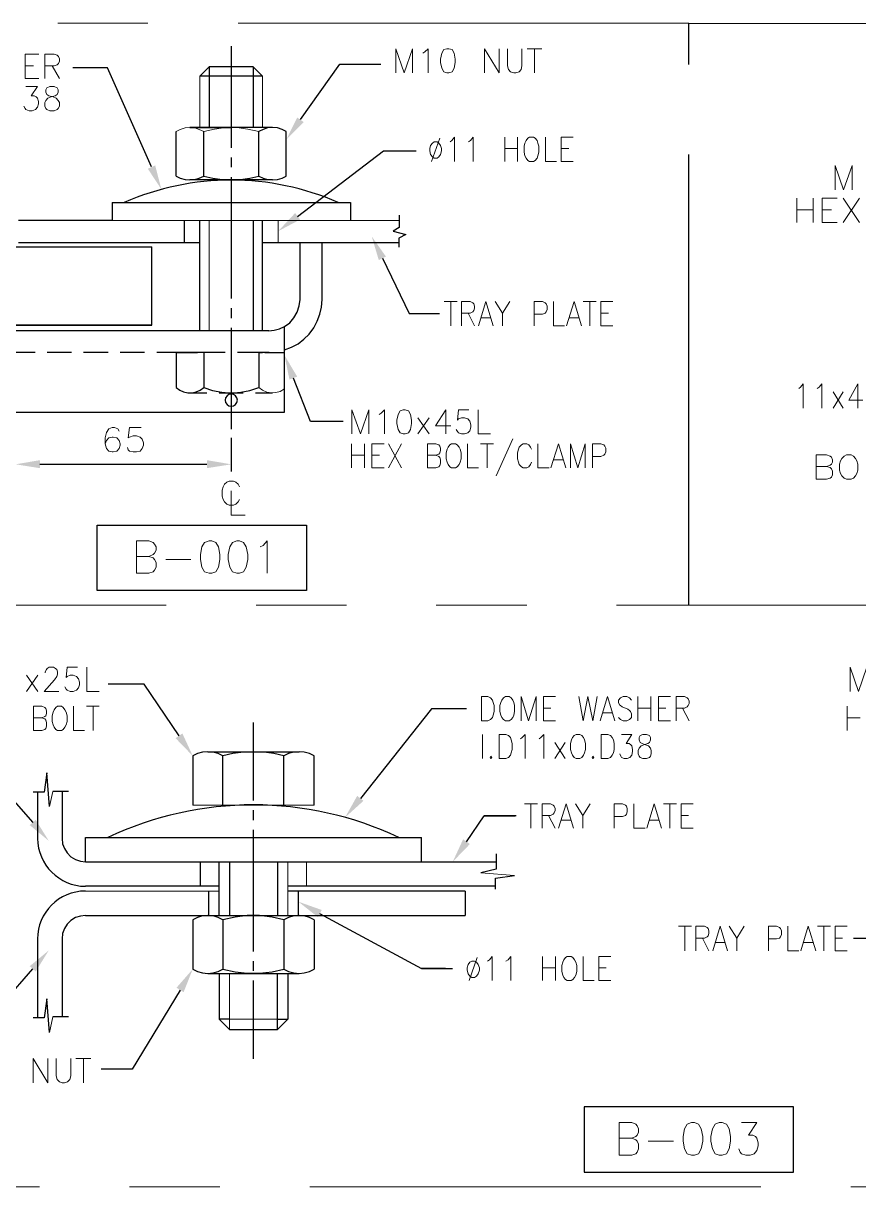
# Model space of a CAD drawing. Header units: inches. Extents: x -15980 to 45789, y -23276 to 2417.
# Drawn here: x 2756 to 3596, y -19581 to -18410 of the extents above; entities that cross this region are included whole.
import ezdxf

# ---------------------------------------------------------------- set-up
doc = ezdxf.new("R2010")
doc.units = ezdxf.units.IN
doc.header["$MEASUREMENT"] = 0
doc.linetypes.add('PHANTOMX2', pattern=[127, 63.5, -12.7, 12.7, -12.7, 12.7, -12.7])
for name, color, linetype, lineweight in [('Color-7-Line_Weight-25', 7, 'Continuous', 25), ('Color-7-Line_Weight-9', 7, 'Continuous', 9), ('HATCH', 130, 'PHANTOMX2', 9), ('TEXT', 2, 'Continuous', 13)]:
    doc.layers.add(name, color=color, linetype=linetype, lineweight=lineweight)
doc.layers.add('dim', color=82, linetype='Continuous')

# ---------------------------------------------------------------- blocks, each defined once
blk = doc.blocks.new('A$C24407c1b')
at = {"layer": 'HATCH', "ltscale": 2}
blk.add_lwpolyline([(0, 177.96), (274.25, 177.96), (274.25, 14), (0, 14)], close=True, dxfattribs=at)
at = {"layer": 'TEXT', "ltscale": 0.5}
for p, q in [((41.33, 131.08), (41.33, 137.92)), ((41.33, 137.92), (43.67, 131.08)), ((43.67, 131.08), (46.08, 137.92)), ((46.08, 137.92), (46.08, 131.08)), ((30.5, 128.67), (30.5, 121.83)), ((35.08, 128.67), (35.08, 121.83)), ((37.67, 121.83), (37.67, 128.67)), ((37.67, 128.67), (41.92, 128.67)), ((43.58, 128.67), (48.17, 121.83)), ((48.17, 128.67), (43.58, 121.83)), ((30.5, 125.42), (35.08, 125.42)), ((37.67, 125.42), (40.33, 125.42)), ((37.67, 121.83), (41.92, 121.83)), ((31.58, 75.42), (32.33, 76.33)), ((32.33, 76.33), (32.33, 69.5)), ((36.83, 75.42), (37.58, 76.33)), ((37.58, 76.33), (37.58, 69.5)), ((47.75, 76.33), (45.17, 71.75)), ((47.75, 76.33), (47.75, 69.5)), ((31.08, 75.08), (31.58, 75.42)), ((36.25, 75.08), (36.83, 75.42)), ((40.75, 74.08), (43.58, 69.5)), ((43.58, 74.08), (40.75, 69.5)), ((45.17, 71.75), (49.08, 71.75)), ((43.83, 56), (43.17, 55.33)), ((44.5, 56.33), (43.83, 56)), ((45.83, 56.33), (44.5, 56.33)), ((46.5, 56), (45.83, 56.33)), ((47.08, 55.33), (46.5, 56)), ((38.92, 53.08), (39.92, 52.75)), ((39.92, 52.75), (40.25, 52.42)), ((42.83, 54.67), (42.5, 53.75)), ((42.5, 53.75), (42.5, 52.08)), ((43.17, 55.33), (42.83, 54.67)), ((47.42, 54.67), (47.08, 55.33)), ((47.75, 53.75), (47.42, 54.67)), ((47.75, 52.08), (47.75, 53.75)), ((38.92, 49.5), (36, 49.5)), ((39.92, 49.83), (38.92, 49.5)), ((40.25, 50.08), (39.92, 49.83)), ((40.25, 52.42), (40.58, 51.75)), ((40.58, 50.75), (40.25, 50.08)), ((40.58, 51.75), (40.58, 50.75)), ((42.5, 52.08), (42.83, 51.08)), ((42.83, 51.08), (43.17, 50.42)), ((43.17, 50.42), (43.83, 49.83)), ((43.83, 49.83), (44.5, 49.5)), ((44.5, 49.5), (45.83, 49.5)), ((45.83, 49.5), (46.5, 49.83)), ((46.5, 49.83), (47.08, 50.42)), ((47.08, 50.42), (47.42, 51.08)), ((47.42, 51.08), (47.75, 52.08))]:
    blk.add_line(p, q, dxfattribs=at)
blk.add_lwpolyline([(36, 53.08), (38.92, 53.08), (39.92, 53.42), (40.25, 53.75), (40.58, 54.33), (40.58, 55), (40.25, 55.67), (39.92, 56), (38.92, 56.33), (36, 56.33), (36, 49.5)], dxfattribs=at)
blk = doc.blocks.new('A$C47e84c82')
at = {"layer": 'dim'}
for points in [[(131.58, 211.88), (129.67, 210.55), (134.5, 205.55)], [(182.58, 192.88), (180.83, 194.3), (177.42, 188.22)], [(90.25, 187.55), (88.58, 186.05), (93.92, 181.63)], [(212.58, 180.72), (210.67, 182.05), (207.75, 175.72)], [(169.75, 160.13), (170.83, 162.13), (164.25, 164.47)], [(90.25, 144.8), (88.58, 146.3), (93.92, 150.72)], [(131.92, 138.97), (129.92, 140.22), (134.5, 145.47)]]:
    blk.add_hatch(color=256, dxfattribs=at).paths.add_polyline_path(points)
at = {"layer": 'Color-7-Line_Weight-25', "linetype": 'Continuous'}
for p, q in [((151.58, 192.97), (151.58, 214.97)), ((137.25, 206.63), (135.83, 206.22)), ((138.75, 206.72), (137.25, 206.63)), ((138.75, 206.72), (164.5, 206.72)), ((140.25, 206.63), (138.75, 206.72)), ((141.67, 206.22), (140.25, 206.63)), ((148.75, 206.63), (145.83, 206.22)), ((151.58, 206.72), (148.75, 206.63)), ((154.5, 206.63), (151.58, 206.72)), ((157.33, 206.22), (154.5, 206.63)), ((163, 206.63), (161.5, 206.22)), ((164.5, 206.72), (163, 206.63)), ((165.92, 206.63), (164.5, 206.72)), ((167.42, 206.22), (165.92, 206.63)), ((135.83, 206.22), (134.5, 205.55)), ((134.5, 205.55), (134.5, 191.63)), ((143, 205.55), (141.67, 206.22)), ((145.83, 206.22), (143, 205.55)), ((143, 191.63), (143, 205.55)), ((160.17, 205.55), (157.33, 206.22)), ((161.5, 206.22), (160.17, 205.55)), ((160.17, 191.63), (160.17, 205.55)), ((168.75, 205.55), (167.42, 206.22)), ((168.75, 191.63), (168.75, 205.55)), ((93.42, 200.8), (92.67, 195.3)), ((94.17, 191.3), (93.42, 200.8)), ((92.67, 195.3), (89.5, 195.3)), ((90.75, 195.3), (90.75, 182.3)), ((99.5, 195.55), (95.08, 195.55)), ((97.67, 195.55), (97.67, 182.3)), ((151.58, 187.47), (151.58, 190.22)), ((151.58, 150.47), (151.58, 184.72)), ((97.67, 182.3), (97.83, 180.8)), ((97.83, 180.8), (98.33, 179.47)), ((104.25, 182.55), (198.92, 182.55)), ((104.25, 175.72), (104.25, 182.55)), ((198.92, 175.72), (198.92, 182.55)), ((98.33, 179.47), (99.08, 178.22)), ((99.08, 178.22), (100.17, 177.13)), ((100.17, 177.13), (101.42, 176.38)), ((220, 177.97), (220, 173.63)), ((101.42, 176.38), (102.83, 175.88)), ((102.83, 175.88), (104.25, 175.72)), ((104.25, 175.72), (198.92, 175.72)), ((104.25, 175.72), (220, 175.72)), ((136.67, 168.8), (136.67, 175.72)), ((141.92, 160.55), (141.92, 175.72)), ((144.83, 175.72), (144.83, 160.55)), ((158.42, 175.72), (158.42, 160.55)), ((220, 173.63), (215.67, 172.63)), ((219.75, 171.13), (225.17, 171.88)), ((219.75, 167.97), (219.75, 171.13)), ((141.92, 168.8), (104.25, 168.8)), ((139, 160.55), (139, 167.47)), ((219.75, 168.8), (161.33, 168.8)), ((211.25, 167.47), (161.33, 167.47)), ((164.25, 160.55), (164.25, 167.47)), ((211.25, 167.47), (211.25, 160.55)), ((99.08, 158.13), (98.33, 156.88)), ((100.17, 159.13), (99.08, 158.13)), ((101.42, 159.97), (100.17, 159.13)), ((102.83, 160.38), (101.42, 159.97)), ((104.25, 160.55), (102.83, 160.38)), ((104.25, 160.55), (211.25, 160.55)), ((135.83, 160.05), (134.5, 159.38)), ((134.5, 159.38), (134.5, 145.47)), ((137.25, 160.47), (135.83, 160.05)), ((138.75, 160.55), (137.25, 160.47)), ((138.75, 160.55), (164.42, 160.55)), ((140.25, 160.47), (138.75, 160.55)), ((141.67, 160.05), (140.25, 160.47)), ((143, 159.38), (141.67, 160.05)), ((146.42, 160.13), (143, 159.38)), ((143, 159.38), (143, 145.47)), ((149.83, 160.55), (146.42, 160.13)), ((153.33, 160.55), (149.83, 160.55)), ((156.83, 160.13), (153.33, 160.55)), ((160.17, 159.38), (156.83, 160.13)), ((161.5, 160.05), (160.17, 159.38)), ((160.17, 159.38), (160.17, 145.47)), ((163, 160.47), (161.5, 160.05)), ((164.5, 160.55), (163, 160.47)), ((165.92, 160.47), (164.5, 160.55)), ((167.42, 160.05), (165.92, 160.47)), ((168.75, 159.38), (167.42, 160.05)), ((168.75, 159.38), (168.75, 145.47)), ((97.83, 155.47), (97.67, 153.97)), ((98.33, 156.88), (97.83, 155.47)), ((90.75, 153.97), (90.75, 131.97)), ((97.67, 153.97), (97.67, 131.97)), ((151.58, 144.97), (151.58, 147.72)), ((134.5, 145.47), (135.83, 144.8)), ((135.83, 144.8), (137.25, 144.38)), ((137.25, 144.38), (138.75, 144.22)), ((138.75, 144.22), (140.25, 144.38)), ((140.25, 144.38), (141.67, 144.8)), ((141.67, 144.8), (143, 145.47)), ((143, 145.47), (146.42, 144.72)), ((146.42, 144.72), (149.83, 144.3)), ((149.83, 144.3), (153.33, 144.3)), ((153.33, 144.3), (156.83, 144.72)), ((156.83, 144.72), (160.17, 145.47)), ((160.17, 145.47), (161.5, 144.8)), ((161.5, 144.8), (163, 144.38)), ((163, 144.38), (164.5, 144.22)), ((164.5, 144.22), (165.92, 144.38)), ((165.92, 144.38), (167.42, 144.8)), ((167.42, 144.8), (168.75, 145.47)), ((138.75, 144.22), (164.42, 144.22)), ((141.92, 144.22), (141.92, 131.38)), ((151.58, 120.22), (151.58, 142.22)), ((158.42, 128.47), (158.42, 144.22)), ((161.33, 144.22), (161.33, 131.38)), ((93.42, 137.13), (92.67, 131.72)), ((94.17, 127.63), (93.42, 137.13)), ((92.67, 131.72), (89.5, 131.72)), ((99.5, 131.97), (95.08, 131.97)), ((144.83, 131.38), (141.92, 131.38)), ((141.92, 131.38), (144.83, 128.47)), ((158.42, 131.38), (161.33, 131.38)), ((161.33, 131.38), (158.42, 128.47)), ((144.83, 128.47), (158.42, 128.47))]:
    blk.add_line(p, q, dxfattribs=at)
for centre, radius, start, end in [((151.58, 95.88), 95.88, 64.6831, 115.3169), ((104.41, 182.46), 13.66, 180.6672, 269.3326), ((104.26, 153.95), 13.51, 90.0608, 179.9394)]:
    blk.add_arc(centre, radius, start, end, dxfattribs=at)
at = {"layer": 'Color-7-Line_Weight-9', "linetype": 'Continuous'}
for p, q in [((95.08, 195.55), (94.17, 191.3)), ((134.5, 191.63), (168.75, 191.63)), ((161.33, 160.55), (161.33, 175.72)), ((166.5, 168.8), (166.5, 175.72)), ((215.67, 172.63), (225.17, 171.88)), ((141.92, 167.47), (104.25, 167.47)), ((144.83, 128.47), (144.83, 144.22)), ((95.08, 131.97), (94.17, 127.63)), ((144.83, 131.38), (158.42, 131.38))]:
    blk.add_line(p, q, dxfattribs=at)
at = {"layer": 'dim'}
for p, q in [((120.83, 225.8), (110.67, 225.8)), ((130.67, 211.22), (120.83, 225.8)), ((81.42, 195.88), (89.42, 186.8)), ((211.58, 181.38), (216.58, 188.63)), ((225.58, 188.63), (216.58, 188.63)), ((216.58, 188.63), (225.33, 188.63)), ((170.25, 161.13), (198.92, 145.63)), ((329.58, 154.05), (320.67, 154.05)), ((81.42, 136.38), (89.42, 145.55)), ((205.75, 145.63), (198.92, 145.63)), ((198.92, 145.63), (206.83, 145.63)), ((198.92, 145.63), (207.67, 145.63)), ((130.92, 139.55), (117.42, 117.3)), ((117.42, 117.3), (108.67, 117.3)), ((244.75, 106.62), (244.75, 88.2)), ((303.75, 106.62), (244.75, 106.62)), ((303.75, 88.2), (303.75, 106.62)), ((244.75, 88.2), (303.75, 88.2))]:
    blk.add_line(p, q, dxfattribs=at)
blk.add_lwpolyline([(211.58, 218.8), (201.75, 218.8), (181.75, 193.55)], dxfattribs=at)
at = {"layer": 'HATCH', "ltscale": 2}
blk.add_lwpolyline([(0, 248.05), (548.5, 248.05), (548.5, 84.13), (0, 84.13)], close=True, dxfattribs=at)
at = {"layer": 'TEXT', "ltscale": 0.5}
for p, q in [((92.92, 229.3), (93.25, 229.88)), ((93.25, 229.88), (93.5, 230.22)), ((93.5, 230.22), (94.08, 230.55)), ((94.08, 230.55), (95.25, 230.55)), ((95.25, 230.55), (95.83, 230.22)), ((95.83, 230.22), (96.17, 229.88)), ((96.17, 229.88), (96.42, 229.3)), ((99.08, 230.55), (98.83, 227.63)), ((102, 230.55), (99.08, 230.55)), ((104.67, 230.55), (104.67, 223.72)), ((319.75, 223.72), (319.75, 230.55)), ((319.75, 230.55), (322.08, 223.72)), ((322.08, 223.72), (324.42, 230.55)), ((87.67, 228.3), (90.83, 223.72)), ((90.83, 228.3), (87.67, 223.72)), ((95.58, 226.97), (92.67, 223.72)), ((92.92, 228.97), (92.92, 229.3)), ((96.17, 227.97), (95.58, 226.97)), ((96.42, 228.63), (96.17, 227.97)), ((96.42, 229.3), (96.42, 228.63)), ((98.83, 227.63), (99.08, 227.97)), ((99.08, 227.97), (100, 228.3)), ((100, 228.3), (100.83, 228.3)), ((100.83, 228.3), (101.75, 227.97)), ((101.75, 227.97), (102.33, 227.3)), ((102.33, 227.3), (102.58, 226.3)), ((102.58, 226.3), (102.58, 225.63)), ((92.67, 223.72), (96.75, 223.72)), ((98.83, 224.38), (98.5, 225.05)), ((99.08, 224.05), (98.83, 224.38)), ((100, 223.72), (99.08, 224.05)), ((100.83, 223.72), (100, 223.72)), ((101.75, 224.05), (100.83, 223.72)), ((102.33, 224.72), (101.75, 224.05)), ((102.58, 225.63), (102.33, 224.72)), ((104.67, 223.72), (108.17, 223.72)), ((215.83, 215.47), (215.83, 222.3)), ((215.83, 222.3), (217.67, 222.3)), ((217.67, 222.3), (218.42, 221.97)), ((218.42, 221.97), (218.92, 221.3)), ((218.92, 221.3), (219.17, 220.63)), ((219.17, 220.63), (219.42, 219.72)), ((219.42, 219.72), (219.42, 218.05)), ((221.25, 220.63), (221, 219.72)), ((221, 219.72), (221, 218.05)), ((221.58, 221.3), (221.25, 220.63)), ((222.08, 221.97), (221.58, 221.3)), ((222.58, 222.3), (222.08, 221.97)), ((223.67, 222.3), (222.58, 222.3)), ((224.17, 221.97), (223.67, 222.3)), ((224.67, 221.3), (224.17, 221.97)), ((224.92, 220.63), (224.67, 221.3)), ((225.17, 219.72), (224.92, 220.63)), ((225.17, 218.05), (225.17, 219.72)), ((227, 215.47), (227, 222.3)), ((227, 222.3), (229.08, 215.47)), ((229.08, 215.47), (231.25, 222.3)), ((231.25, 222.3), (231.25, 215.47)), ((233.33, 215.47), (233.33, 222.3)), ((233.33, 222.3), (236.67, 222.3)), ((243.25, 222.3), (244.5, 215.47)), ((244.5, 215.47), (245.83, 222.3)), ((245.83, 222.3), (247.17, 215.47)), ((247.17, 215.47), (248.42, 222.3)), ((249.25, 215.47), (251.33, 222.3)), ((251.33, 222.3), (253.42, 215.47)), ((255, 221.97), (254.42, 221.3)), ((254.42, 221.3), (254.42, 220.63)), ((254.42, 220.63), (254.75, 219.97)), ((254.75, 219.97), (255, 219.72)), ((255.75, 222.3), (255, 221.97)), ((255, 219.72), (255.5, 219.38)), ((256.83, 222.3), (255.75, 222.3)), ((257.58, 221.97), (256.83, 222.3)), ((258.08, 221.3), (257.58, 221.97)), ((259.92, 222.3), (259.92, 215.47)), ((263.58, 222.3), (263.58, 215.47)), ((265.67, 215.47), (265.67, 222.3)), ((265.67, 222.3), (269.08, 222.3)), ((270.67, 215.47), (270.67, 222.3)), ((270.67, 222.3), (273, 222.3)), ((273, 222.3), (273.75, 221.97)), ((273.75, 221.97), (274.08, 221.63)), ((274.08, 219.72), (273.75, 219.38)), ((274.08, 221.63), (274.33, 220.97)), ((274.33, 220.3), (274.08, 219.72)), ((274.33, 220.97), (274.33, 220.3)), ((89.67, 212.72), (89.67, 219.55)), ((89.67, 219.55), (92, 219.55)), ((92, 219.55), (92.83, 219.22)), ((92.83, 216.63), (92, 216.3)), ((92.83, 219.22), (93.08, 218.88)), ((93.08, 216.88), (92.83, 216.63)), ((93.08, 218.88), (93.33, 218.22)), ((93.33, 217.55), (93.08, 216.88)), ((93.33, 218.22), (93.33, 217.55)), ((95.17, 217.88), (94.92, 216.88)), ((94.92, 216.88), (94.92, 215.3)), ((95.42, 218.55), (95.17, 217.88)), ((95.92, 219.22), (95.42, 218.55)), ((96.42, 219.55), (95.92, 219.22)), ((97.5, 219.55), (96.42, 219.55)), ((98, 219.22), (97.5, 219.55)), ((98.5, 218.55), (98, 219.22)), ((98.83, 217.88), (98.5, 218.55)), ((99.08, 216.88), (98.83, 217.88)), ((99.08, 215.3), (99.08, 216.88)), ((100.92, 219.55), (100.92, 212.72)), ((104.58, 219.55), (108.17, 219.55)), ((106.42, 219.55), (106.42, 212.72)), ((219.17, 217.05), (218.92, 216.38)), ((219.42, 218.05), (219.17, 217.05)), ((221, 218.05), (221.25, 217.05)), ((221.25, 217.05), (221.58, 216.38)), ((224.67, 216.38), (224.92, 217.05)), ((224.92, 217.05), (225.17, 218.05)), ((233.33, 219.05), (235.42, 219.05)), ((250, 217.72), (252.67, 217.72)), ((255.5, 219.38), (257.08, 218.72)), ((257.08, 218.72), (257.58, 218.38)), ((257.58, 218.38), (257.83, 218.05)), ((257.83, 218.05), (258.08, 217.38)), ((258.08, 217.38), (258.08, 216.38)), ((259.92, 219.05), (263.58, 219.05)), ((265.67, 219.05), (267.75, 219.05)), ((273, 219.05), (270.67, 219.05)), ((272.5, 219.05), (274.33, 215.47)), ((273.75, 219.38), (273, 219.05)), ((318.83, 219.55), (318.83, 212.72)), ((92, 216.3), (89.67, 216.3)), ((92, 216.3), (92.83, 215.97)), ((92.83, 215.97), (93.08, 215.63)), ((93.08, 213.3), (92.83, 212.97)), ((93.08, 215.63), (93.33, 214.97)), ((93.33, 213.97), (93.08, 213.3)), ((93.33, 214.97), (93.33, 213.97)), ((94.92, 215.3), (95.17, 214.3)), ((95.17, 214.3), (95.42, 213.63)), ((95.42, 213.63), (95.92, 212.97)), ((98, 212.97), (98.5, 213.63)), ((98.5, 213.63), (98.83, 214.3)), ((98.83, 214.3), (99.08, 215.3)), ((217.67, 215.47), (215.83, 215.47)), ((218.42, 215.8), (217.67, 215.47)), ((218.92, 216.38), (218.42, 215.8)), ((221.58, 216.38), (222.08, 215.8)), ((222.08, 215.8), (222.58, 215.47)), ((222.58, 215.47), (223.67, 215.47)), ((223.67, 215.47), (224.17, 215.8)), ((224.17, 215.8), (224.67, 216.38)), ((233.33, 215.47), (236.67, 215.47)), ((255, 215.8), (254.42, 216.38)), ((255.75, 215.47), (255, 215.8)), ((256.83, 215.47), (255.75, 215.47)), ((257.58, 215.8), (256.83, 215.47)), ((258.08, 216.38), (257.58, 215.8)), ((265.67, 215.47), (269.08, 215.47)), ((318.83, 216.3), (322.5, 216.3)), ((92, 212.72), (89.67, 212.72)), ((92.83, 212.97), (92, 212.72)), ((95.92, 212.97), (96.42, 212.72)), ((96.42, 212.72), (97.5, 212.72)), ((97.5, 212.72), (98, 212.97)), ((100.92, 212.72), (104, 212.72)), ((216.17, 211.63), (216.17, 204.8)), ((220.83, 204.8), (220.83, 211.63)), ((220.83, 211.63), (222.67, 211.63)), ((222.67, 211.63), (223.42, 211.3)), ((223.42, 211.3), (224, 210.72)), ((224, 210.72), (224.25, 210.05)), ((224.25, 210.05), (224.5, 209.05)), ((226.83, 210.38), (227.33, 210.72)), ((227.33, 210.72), (228.17, 211.63)), ((228.17, 211.63), (228.17, 204.8)), ((232.08, 210.38), (232.58, 210.72)), ((232.58, 210.72), (233.42, 211.63)), ((233.42, 211.63), (233.42, 204.8)), ((241.25, 210.05), (240.92, 209.05)), ((241.5, 210.72), (241.25, 210.05)), ((242, 211.3), (241.5, 210.72)), ((242.5, 211.63), (242, 211.3)), ((243.58, 211.63), (242.5, 211.63)), ((244.08, 211.3), (243.58, 211.63)), ((244.58, 210.72), (244.08, 211.3)), ((244.83, 210.05), (244.58, 210.72)), ((245.17, 209.05), (244.83, 210.05)), ((249.58, 204.8), (249.58, 211.63)), ((249.58, 211.63), (251.42, 211.63)), ((251.42, 211.63), (252.17, 211.3)), ((252.17, 211.3), (252.67, 210.72)), ((252.67, 210.72), (253, 210.05)), ((253, 210.05), (253.25, 209.05)), ((255.33, 211.63), (258.17, 211.63)), ((258.17, 211.63), (256.58, 209.05)), ((260.58, 211.3), (260.25, 210.72)), ((260.25, 210.72), (260.25, 210.05)), ((260.25, 210.05), (260.58, 209.38)), ((261.33, 211.63), (260.58, 211.3)), ((262.33, 211.63), (261.33, 211.63)), ((263.17, 211.3), (262.33, 211.63)), ((263.42, 210.72), (263.17, 211.3)), ((263.17, 209.38), (263.42, 210.05)), ((263.42, 210.05), (263.42, 210.72)), ((224.5, 207.38), (224.25, 206.47)), ((224.5, 209.05), (224.5, 207.38)), ((236.5, 209.38), (239.42, 204.8)), ((239.42, 209.38), (236.5, 204.8)), ((240.92, 209.05), (240.92, 207.38)), ((240.92, 207.38), (241.25, 206.47)), ((244.83, 206.47), (245.17, 207.38)), ((245.17, 207.38), (245.17, 209.05)), ((253.25, 207.38), (253, 206.47)), ((253.25, 209.05), (253.25, 207.38)), ((256.58, 209.05), (257.42, 209.05)), ((257.42, 209.05), (257.92, 208.72)), ((257.92, 208.72), (258.17, 208.38)), ((258.17, 208.38), (258.42, 207.38)), ((258.42, 206.8), (258.17, 205.8)), ((258.42, 207.38), (258.42, 206.8)), ((260, 207.05), (260.25, 207.72)), ((260, 206.13), (260, 207.05)), ((260.25, 207.72), (260.83, 208.38)), ((260.58, 209.38), (261.08, 209.05)), ((260.83, 208.38), (261.58, 208.72)), ((261.08, 209.05), (262.08, 208.72)), ((261.58, 208.72), (262.67, 209.05)), ((262.08, 208.72), (262.92, 208.38)), ((262.67, 209.05), (263.17, 209.38)), ((262.92, 208.38), (263.42, 207.72)), ((263.42, 207.72), (263.67, 207.05)), ((263.67, 207.05), (263.67, 206.13)), ((218.5, 205.47), (218.25, 205.13)), ((218.25, 205.13), (218.5, 204.8)), ((218.75, 205.13), (218.5, 205.47)), ((218.5, 204.8), (218.75, 205.13)), ((222.67, 204.8), (220.83, 204.8)), ((223.42, 205.13), (222.67, 204.8)), ((224, 205.8), (223.42, 205.13)), ((224.25, 206.47), (224, 205.8)), ((241.25, 206.47), (241.5, 205.8)), ((241.5, 205.8), (242, 205.13)), ((242, 205.13), (242.5, 204.8)), ((242.5, 204.8), (243.58, 204.8)), ((243.58, 204.8), (244.08, 205.13)), ((244.08, 205.13), (244.58, 205.8)), ((244.58, 205.8), (244.83, 206.47)), ((247.25, 205.47), (247, 205.13)), ((247, 205.13), (247.25, 204.8)), ((247.5, 205.13), (247.25, 205.47)), ((247.25, 204.8), (247.5, 205.13)), ((251.42, 204.8), (249.58, 204.8)), ((252.17, 205.13), (251.42, 204.8)), ((252.67, 205.8), (252.17, 205.13)), ((253, 206.47), (252.67, 205.8)), ((255.08, 205.47), (254.83, 206.13)), ((255.33, 205.13), (255.08, 205.47)), ((256.08, 204.8), (255.33, 205.13)), ((256.92, 204.8), (256.08, 204.8)), ((257.67, 205.13), (256.92, 204.8)), ((258.17, 205.8), (257.67, 205.13)), ((260.25, 205.47), (260, 206.13)), ((260.58, 205.13), (260.25, 205.47)), ((261.33, 204.8), (260.58, 205.13)), ((262.33, 204.8), (261.33, 204.8)), ((263.17, 205.13), (262.33, 204.8)), ((263.42, 205.47), (263.17, 205.13)), ((263.67, 206.13), (263.42, 205.47)), ((227.92, 192.05), (231.58, 192.05)), ((229.75, 192.05), (229.75, 185.22)), ((232.92, 185.22), (232.92, 192.05)), ((232.92, 192.05), (235.25, 192.05)), ((235.25, 192.05), (236, 191.72)), ((236, 191.72), (236.33, 191.38)), ((236.33, 191.38), (236.58, 190.72)), ((236.58, 190.72), (236.58, 190.13)), ((237.58, 185.22), (239.67, 192.05)), ((239.67, 192.05), (241.75, 185.22)), ((242.33, 192.05), (244.42, 188.8)), ((246.5, 192.05), (244.42, 188.8)), ((253.25, 185.22), (253.25, 192.05)), ((253.25, 192.05), (255.58, 192.05)), ((255.58, 192.05), (256.42, 191.72)), ((256.42, 191.72), (256.67, 191.38)), ((256.67, 191.38), (256.92, 190.72)), ((256.92, 190.72), (256.92, 189.8)), ((258.75, 192.05), (258.75, 185.22)), ((262.42, 185.22), (264.5, 192.05)), ((264.5, 192.05), (266.58, 185.22)), ((267.08, 192.05), (270.75, 192.05)), ((268.92, 192.05), (268.92, 185.22)), ((272.08, 185.22), (272.08, 192.05)), ((272.08, 192.05), (275.5, 192.05)), ((235.25, 188.8), (232.92, 188.8)), ((234.75, 188.8), (236.58, 185.22)), ((236, 189.13), (235.25, 188.8)), ((236.33, 189.47), (236, 189.13)), ((236.58, 190.13), (236.33, 189.47)), ((238.42, 187.47), (241, 187.47)), ((244.42, 188.8), (244.42, 185.22)), ((255.58, 188.47), (253.25, 188.47)), ((256.42, 188.8), (255.58, 188.47)), ((256.67, 189.13), (256.42, 188.8)), ((256.92, 189.8), (256.67, 189.13)), ((263.17, 187.47), (265.83, 187.47)), ((272.08, 188.8), (274.17, 188.8)), ((258.75, 185.22), (261.92, 185.22)), ((272.08, 185.22), (275.5, 185.22)), ((271.33, 157.55), (275, 157.55)), ((273.17, 157.55), (273.17, 150.63)), ((276.25, 150.63), (276.25, 157.55)), ((276.25, 157.55), (278.67, 157.55)), ((278.67, 157.55), (279.42, 157.22)), ((281, 150.63), (283.08, 157.55)), ((283.08, 157.55), (285.17, 150.63)), ((285.67, 157.55), (287.75, 154.22)), ((289.83, 157.55), (287.75, 154.22)), ((296.67, 150.63), (296.67, 157.55)), ((296.67, 157.55), (299, 157.55)), ((299, 157.55), (299.83, 157.22)), ((302.17, 157.55), (302.17, 150.63)), ((305.83, 150.63), (307.92, 157.55)), ((307.92, 157.55), (310, 150.63)), ((310.5, 157.55), (314.17, 157.55)), ((312.33, 157.55), (312.33, 150.63)), ((315.5, 150.63), (315.5, 157.55)), ((315.5, 157.55), (318.83, 157.55)), ((278.67, 154.22), (276.25, 154.22)), ((278.08, 154.22), (279.92, 150.63)), ((279.42, 154.55), (278.67, 154.22)), ((279.42, 157.22), (279.67, 156.88)), ((279.67, 154.88), (279.42, 154.55)), ((279.67, 156.88), (279.92, 156.22)), ((279.92, 155.55), (279.67, 154.88)), ((279.92, 156.22), (279.92, 155.55)), ((287.75, 154.22), (287.75, 150.63)), ((299.83, 154.22), (299, 153.97)), ((299.83, 157.22), (300.08, 156.88)), ((300.08, 154.55), (299.83, 154.22)), ((300.08, 156.88), (300.33, 156.22)), ((300.33, 155.22), (300.08, 154.55)), ((300.33, 156.22), (300.33, 155.22)), ((315.5, 154.22), (317.58, 154.22)), ((281.75, 152.97), (284.42, 152.97)), ((299, 153.97), (296.67, 153.97)), ((306.58, 152.97), (309.17, 152.97)), ((214.67, 148.72), (212.33, 142.22)), ((213.08, 147.72), (212.58, 147.38)), ((213.92, 147.72), (213.08, 147.72)), ((214.42, 147.38), (213.92, 147.72)), ((217.58, 147.72), (218.08, 148.05)), ((218.08, 148.05), (218.83, 149.05)), ((218.83, 149.05), (218.83, 142.22)), ((222.75, 147.72), (223.33, 148.05)), ((223.33, 148.05), (224.08, 149.05)), ((224.08, 149.05), (224.08, 142.22)), ((233, 149.05), (233, 142.22)), ((236.67, 149.05), (236.67, 142.22)), ((239, 148.05), (238.75, 147.38)), ((239.5, 148.72), (239, 148.05)), ((240, 149.05), (239.5, 148.72)), ((241.08, 149.05), (240, 149.05)), ((241.58, 148.72), (241.08, 149.05)), ((242.08, 148.05), (241.58, 148.72)), ((242.42, 147.38), (242.08, 148.05)), ((244.5, 149.05), (244.5, 142.22)), ((248.92, 142.22), (248.92, 149.05)), ((248.92, 149.05), (252.33, 149.05)), ((302.17, 150.63), (305.25, 150.63)), ((315.5, 150.63), (318.83, 150.63)), ((212.08, 146.72), (211.83, 145.8)), ((211.83, 145.8), (211.83, 145.13)), ((211.83, 145.13), (212.08, 144.13)), ((212.58, 147.38), (212.08, 146.72)), ((214.92, 146.72), (214.42, 147.38)), ((215.25, 145.8), (214.92, 146.72)), ((214.92, 144.13), (215.25, 145.13)), ((215.25, 145.13), (215.25, 145.8)), ((233, 145.8), (236.67, 145.8)), ((238.75, 147.38), (238.5, 146.47)), ((238.5, 146.47), (238.5, 144.8)), ((238.5, 144.8), (238.75, 143.8)), ((242.67, 146.47), (242.42, 147.38)), ((242.42, 143.8), (242.67, 144.8)), ((242.67, 144.8), (242.67, 146.47)), ((248.92, 145.8), (251, 145.8)), ((212.08, 144.13), (212.58, 143.47)), ((212.58, 143.47), (213.08, 143.13)), ((213.08, 143.13), (213.92, 143.13)), ((213.92, 143.13), (214.42, 143.47)), ((214.42, 143.47), (214.92, 144.13)), ((238.75, 143.8), (239, 143.13)), ((239, 143.13), (239.5, 142.55)), ((239.5, 142.55), (240, 142.22)), ((240, 142.22), (241.08, 142.22)), ((241.08, 142.22), (241.58, 142.55)), ((241.58, 142.55), (242.08, 143.13)), ((242.08, 143.13), (242.42, 143.8)), ((244.5, 142.22), (247.58, 142.22)), ((248.92, 142.22), (252.33, 142.22)), ((89.58, 113.38), (89.58, 120.3)), ((89.58, 120.3), (93.67, 113.38)), ((93.67, 113.38), (93.67, 120.3)), ((96, 120.3), (96, 115.38)), ((100.17, 115.38), (100.17, 120.3)), ((101.58, 120.3), (105.75, 120.3)), ((103.67, 120.3), (103.67, 113.38)), ((96, 115.38), (96.33, 114.38)), ((99.83, 114.38), (100.17, 115.38)), ((96.33, 114.38), (96.92, 113.72)), ((96.92, 113.72), (97.75, 113.38)), ((97.75, 113.38), (98.33, 113.38)), ((98.33, 113.38), (99.25, 113.72)), ((99.25, 113.72), (99.83, 114.38)), ((254.67, 93.03), (254.67, 102.2)), ((254.67, 102.2), (258.17, 102.2)), ((258.17, 102.2), (259.33, 101.78)), ((259.33, 101.78), (259.75, 101.28)), ((273.83, 101.78), (273.08, 100.45)), ((275, 102.2), (273.83, 101.78)), ((275.83, 102.2), (275, 102.2)), ((277, 101.78), (275.83, 102.2)), ((277.75, 100.45), (277, 101.78)), ((281.67, 101.78), (280.92, 100.45)), ((282.83, 102.2), (281.67, 101.78)), ((283.67, 102.2), (282.83, 102.2)), ((284.83, 101.78), (283.67, 102.2)), ((285.58, 100.45), (284.83, 101.78)), ((289.08, 102.2), (293.42, 102.2)), ((293.42, 102.2), (291.08, 98.7)), ((259.75, 98.7), (259.33, 98.28)), ((259.75, 101.28), (260.08, 100.45)), ((260.08, 99.53), (259.75, 98.7)), ((260.08, 100.45), (260.08, 99.53)), ((273.08, 100.45), (272.67, 98.28)), ((278.17, 98.28), (277.75, 100.45)), ((280.92, 100.45), (280.5, 98.28)), ((286, 98.28), (285.58, 100.45)), ((291.08, 98.7), (292.25, 98.7)), ((292.25, 98.7), (293, 98.28)), ((258.17, 97.78), (254.67, 97.78)), ((259.33, 98.28), (258.17, 97.78)), ((258.17, 97.78), (259.33, 97.37)), ((259.33, 97.37), (259.75, 96.95)), ((259.75, 96.95), (260.08, 96.12)), ((260.08, 96.12), (260.08, 94.78)), ((262.83, 96.95), (269.92, 96.95)), ((272.67, 98.28), (272.67, 96.95)), ((272.67, 96.95), (273.08, 94.78)), ((277.75, 94.78), (278.17, 96.95)), ((278.17, 96.95), (278.17, 98.28)), ((280.5, 98.28), (280.5, 96.95)), ((280.5, 96.95), (280.92, 94.78)), ((285.58, 94.78), (286, 96.95)), ((286, 96.95), (286, 98.28)), ((293, 98.28), (293.42, 97.78)), ((293.42, 97.78), (293.83, 96.53)), ((293.83, 95.62), (293.42, 94.37)), ((293.83, 96.53), (293.83, 95.62)), ((258.17, 93.03), (254.67, 93.03)), ((259.33, 93.45), (258.17, 93.03)), ((259.75, 93.87), (259.33, 93.45)), ((260.08, 94.78), (259.75, 93.87)), ((273.08, 94.78), (273.83, 93.45)), ((273.83, 93.45), (275, 93.03)), ((275, 93.03), (275.83, 93.03)), ((275.83, 93.03), (277, 93.45)), ((277, 93.45), (277.75, 94.78)), ((280.92, 94.78), (281.67, 93.45)), ((281.67, 93.45), (282.83, 93.03)), ((282.83, 93.03), (283.67, 93.03)), ((283.67, 93.03), (284.83, 93.45)), ((284.83, 93.45), (285.58, 94.78)), ((288.75, 93.87), (288.33, 94.78)), ((289.08, 93.45), (288.75, 93.87)), ((290.33, 93.03), (289.08, 93.45)), ((291.5, 93.03), (290.33, 93.03)), ((292.67, 93.45), (291.5, 93.03)), ((293.42, 94.37), (292.67, 93.45))]:
    blk.add_line(p, q, dxfattribs=at)
blk = doc.blocks.new('A$C09070cdc')
at = {"layer": 'dim'}
for points in [[(165.83, 167.38), (164, 168.63), (160.92, 162.38)], [(124, 155.13), (121.92, 154.21), (125.75, 148.38)], [(164.83, 139.88), (163.42, 141.71), (158.67, 136.63)], [(187, 128.46), (189, 129.46), (185, 135.13)], [(161.83, 94.79), (164, 95.63), (160.42, 101.63)], [(91.5, 72.07), (91.5, 69.82), (84.67, 70.9)], [(138.58, 72.07), (138.58, 69.82), (145.42, 70.9)]]:
    blk.add_hatch(color=256, dxfattribs=at).paths.add_polyline_path(points)
at = {"layer": 'Color-7-Line_Weight-25', "linetype": 'Continuous'}
for p, q in [((145.42, 188.71), (145.42, 160.13)), ((139.25, 182.96), (136.58, 180.29)), ((151.58, 182.96), (139.25, 182.96)), ((139.25, 182.96), (139.25, 165.79)), ((151.58, 182.96), (151.58, 165.79)), ((154.25, 180.29), (136.58, 180.29)), ((129.92, 152.13), (129.92, 164.71)), ((157.08, 165.79), (133.75, 165.79)), ((133.75, 165.79), (145.42, 165.79)), ((137.67, 152.13), (137.67, 164.71)), ((154.42, 165.29), (153.17, 164.71)), ((153.17, 152.13), (153.17, 164.71)), ((155.67, 165.71), (154.42, 165.29)), ((157.08, 165.79), (155.67, 165.71)), ((158.42, 165.71), (157.08, 165.79)), ((159.75, 165.29), (158.42, 165.71)), ((160.92, 164.71), (159.75, 165.29)), ((160.92, 152.13), (160.92, 164.71)), ((145.42, 157.38), (145.42, 154.63)), ((129.92, 152.13), (131.08, 151.54)), ((131.08, 151.54), (132.42, 151.13)), ((132.42, 151.13), (133.75, 151.04)), ((133.75, 151.04), (135.17, 151.13)), ((157.08, 151.04), (133.75, 151.04)), ((135.17, 151.13), (136.42, 151.54)), ((136.42, 151.54), (137.67, 152.13)), ((137.67, 152.13), (140.25, 151.54)), ((140.25, 151.54), (142.83, 151.13)), ((142.83, 151.13), (145.42, 151.04)), ((145.42, 151.88), (145.42, 117.63)), ((145.42, 151.04), (148, 151.13)), ((148, 151.13), (150.67, 151.54)), ((150.67, 151.54), (153.17, 152.13)), ((153.17, 152.13), (154.42, 151.54)), ((154.42, 151.54), (155.67, 151.13)), ((155.67, 151.13), (157.08, 151.04)), ((157.08, 151.04), (158.42, 151.13)), ((158.42, 151.13), (159.75, 151.54)), ((159.75, 151.54), (160.92, 152.13)), ((111.83, 144.71), (179, 144.71)), ((111.83, 144.71), (111.83, 139.63)), ((179, 144.71), (179, 139.79)), ((192.75, 141.13), (192.75, 137.63)), ((111.83, 139.63), (85.5, 139.63)), ((132.17, 139.63), (132.17, 133.38)), ((136.58, 108.54), (136.58, 139.63)), ((151.58, 139.63), (151.58, 108.54)), ((154.25, 108.54), (154.25, 139.63)), ((192.75, 137.63), (191, 136.63)), ((191, 136.63), (194.58, 135.71)), ((194.58, 135.71), (192.67, 134.63)), ((192.67, 134.63), (192.67, 132.13)), ((56, 132.21), (123.08, 132.21)), ((85.5, 133.38), (136.58, 133.38)), ((123.08, 110.13), (123.08, 132.21)), ((154.25, 133.38), (192.67, 133.38)), ((164.83, 117.38), (164.83, 133.38)), ((171, 117.38), (171, 133.38)), ((145.42, 114.88), (145.42, 112.13)), ((164, 113.79), (164.58, 115.54)), ((164.58, 115.54), (164.83, 117.38)), ((170.42, 113.21), (170.83, 115.21)), ((170.83, 115.21), (171, 117.38)), ((161.92, 110.79), (163.08, 112.21)), ((163.08, 112.21), (164, 113.79)), ((169.67, 111.21), (170.42, 113.21)), ((56, 110.13), (123.08, 110.13)), ((123.08, 110.13), (84.67, 110.13)), ((156, 108.54), (84.67, 108.54)), ((145.42, 109.38), (145.42, 80.79)), ((156, 108.54), (157.5, 108.71)), ((157.5, 108.71), (159, 109.04)), ((159, 109.04), (160.42, 109.71)), ((160.42, 109.71), (161.92, 110.79)), ((160.42, 85.63), (160.42, 109.71)), ((167.42, 107.63), (168.67, 109.38)), ((168.67, 109.38), (169.67, 111.21)), ((164.25, 104.88), (165.92, 106.13)), ((165.92, 106.13), (167.42, 107.63)), ((90.17, 102.46), (84.67, 102.46)), ((100.42, 102.46), (93.58, 102.46)), ((110.75, 102.46), (103.83, 102.46)), ((121, 102.46), (114.17, 102.46)), ((129.92, 102.46), (124.42, 102.46)), ((129.92, 102.46), (129.92, 92.54)), ((136.58, 102.46), (129.92, 102.46)), ((129.92, 102.46), (135.92, 102.46)), ((137.67, 102.46), (136.58, 102.46)), ((137.67, 102.46), (137.67, 92.54)), ((143.67, 102.46), (137.67, 102.46)), ((153.17, 102.46), (147.17, 102.46)), ((153.17, 102.46), (153.17, 92.54)), ((156.08, 102.46), (153.17, 102.46)), ((153.17, 102.46), (154.25, 102.46)), ((154.92, 102.46), (160.42, 102.46)), ((160.42, 103.13), (162.42, 103.88)), ((162.42, 103.88), (164.25, 104.88)), ((129.92, 92.54), (130.92, 91.79)), ((136.67, 91.79), (137.67, 92.54)), ((137.67, 92.54), (140.17, 91.71)), ((150.67, 91.71), (153.17, 92.54)), ((130.92, 91.79), (132, 91.29)), ((132, 91.29), (133.17, 91.04)), ((133.17, 91.04), (134.42, 91.04)), ((133.75, 91.04), (138.58, 91.04)), ((134.42, 91.04), (135.58, 91.29)), ((135.58, 91.29), (136.67, 91.79)), ((140.17, 91.71), (142.75, 91.21)), ((142, 91.04), (148.83, 91.04)), ((142.75, 91.21), (143.75, 91.13)), ((143.83, 89.63), (143.67, 88.96)), ((143.67, 88.96), (143.83, 88.29)), ((144.25, 90.21), (143.83, 89.63)), ((144.75, 90.54), (144.25, 90.21)), ((145.42, 90.71), (144.75, 90.54)), ((146.08, 90.54), (145.42, 90.71)), ((146.67, 90.21), (146.08, 90.54)), ((147, 89.63), (146.67, 90.21)), ((147.17, 88.96), (147, 89.63)), ((147, 88.29), (147.17, 88.96)), ((147.17, 91.13), (148.08, 91.21)), ((148.08, 91.21), (150.67, 91.71)), ((152.25, 91.04), (157.08, 91.04)), ((84.67, 85.63), (160.42, 85.63)), ((143.83, 88.29), (144.25, 87.79)), ((144.25, 87.79), (144.75, 87.38)), ((144.75, 87.38), (145.42, 87.29)), ((145.42, 87.29), (146.08, 87.38)), ((146.08, 87.38), (146.67, 87.79)), ((146.67, 87.79), (147, 88.29)), ((145.42, 78.38), (145.42, 68.83))]:
    blk.add_line(p, q, dxfattribs=at)
blk.add_arc((145.42, 75.5), 75.5, 66.449, 113.551, dxfattribs=at)
at = {"layer": 'Color-7-Line_Weight-9', "linetype": 'Continuous'}
for p, q in [((136.58, 165.79), (136.58, 180.29)), ((145.42, 165.79), (157.08, 165.79)), ((192.75, 139.63), (111.83, 139.63)), ((139.25, 139.63), (139.25, 108.54)), ((158.67, 139.63), (158.67, 133.38))]:
    blk.add_line(p, q, dxfattribs=at)
for points in [[(154.25, 165.79), (154.25, 180.29), (151.58, 182.96)], [(153.17, 164.71), (150.08, 165.38), (147, 165.79), (143.83, 165.79), (140.75, 165.38), (137.67, 164.71), (136.42, 165.29), (135.17, 165.71), (133.75, 165.79), (132.42, 165.71), (131.08, 165.29), (129.92, 164.71)], [(160.42, 92.13), (159.25, 91.46), (158, 91.13), (156.75, 91.04), (155.42, 91.21), (154.25, 91.79), (153.17, 92.54)]]:
    blk.add_lwpolyline(points, dxfattribs=at)
at = {"layer": 'dim'}
for p, q in [((164.92, 168.04), (176, 183.71)), ((176, 183.71), (187.58, 183.71)), ((110.58, 182.63), (100.75, 182.63)), ((123, 154.71), (110.58, 182.63)), ((164.08, 140.79), (188.33, 159.29)), ((188.33, 159.29), (197.5, 159.29)), ((188, 128.96), (195.58, 113.38)), ((195.58, 113.38), (204.08, 113.38)), ((91.5, 70.9), (138.58, 70.9))]:
    blk.add_line(p, q, dxfattribs=at)
blk.add_lwpolyline([(176.92, 82.96), (167.75, 82.96), (162.92, 95.21)], dxfattribs=at)
blk.add_lwpolyline([(107.67, 35.36), (107.67, 53.78), (166.67, 53.78), (166.67, 35.36)], close=True, dxfattribs=at)
at = {"layer": 'HATCH', "ltscale": 2}
blk.add_lwpolyline([(0, 31.21), (274.33, 31.21), (274.33, 195.21), (0, 195.21)], close=True, dxfattribs=at)
at = {"layer": 'TEXT', "ltscale": 0.5}
for p, q in [((199.42, 186.79), (200, 187.13)), ((200, 187.13), (200.92, 188.04)), ((200.92, 188.04), (200.92, 181.21)), ((205.33, 187.79), (204.75, 186.79)), ((206.17, 188.04), (205.33, 187.79)), ((206.75, 188.04), (206.17, 188.04)), ((207.67, 187.79), (206.75, 188.04)), ((208.25, 186.79), (207.67, 187.79)), ((216.75, 181.21), (216.75, 188.04)), ((216.75, 188.04), (220.92, 181.21)), ((220.92, 181.21), (220.92, 188.04)), ((223.25, 188.04), (223.25, 183.21)), ((227.33, 183.21), (227.33, 188.04)), ((228.83, 188.04), (232.92, 188.04)), ((230.83, 188.04), (230.83, 181.21)), ((87.33, 179.63), (87.33, 186.54)), ((87.33, 186.54), (91.17, 186.54)), ((92.92, 179.63), (92.92, 186.54)), ((92.92, 186.54), (95.58, 186.54)), ((95.58, 186.54), (96.42, 186.21)), ((96.42, 186.21), (96.75, 185.88)), ((96.75, 183.88), (96.42, 183.54)), ((96.75, 185.88), (97, 185.21)), ((97, 184.54), (96.75, 183.88)), ((97, 185.21), (97, 184.54)), ((204.75, 186.79), (204.42, 185.13)), ((204.42, 185.13), (204.42, 184.13)), ((204.42, 184.13), (204.75, 182.54)), ((208.5, 185.13), (208.25, 186.79)), ((208.25, 182.54), (208.5, 184.13)), ((208.5, 184.13), (208.5, 185.13)), ((87.33, 183.21), (89.67, 183.21)), ((95.58, 183.21), (92.92, 183.21)), ((95, 183.21), (97, 179.63)), ((96.42, 183.54), (95.58, 183.21)), ((204.75, 182.54), (205.33, 181.54)), ((205.33, 181.54), (206.17, 181.21)), ((206.17, 181.21), (206.75, 181.21)), ((206.75, 181.21), (207.67, 181.54)), ((207.67, 181.54), (208.25, 182.54)), ((223.25, 183.21), (223.5, 182.21)), ((223.5, 182.21), (224.08, 181.54)), ((224.08, 181.54), (225, 181.21)), ((225, 181.21), (225.58, 181.21)), ((225.58, 181.21), (226.5, 181.54)), ((226.5, 181.54), (227.08, 182.21)), ((227.08, 182.21), (227.33, 183.21)), ((87.33, 179.63), (91.17, 179.63)), ((87.58, 177.38), (90.83, 177.38)), ((90.83, 177.38), (89.08, 174.79)), ((94.33, 177.38), (93.5, 177.04)), ((95.5, 177.38), (94.33, 177.38)), ((96.42, 177.04), (95.5, 177.38)), ((89.08, 174.79), (89.92, 174.79)), ((89.92, 174.79), (90.5, 174.46)), ((90.5, 174.46), (90.83, 174.13)), ((90.83, 174.13), (91.08, 173.13)), ((93.5, 177.04), (93.17, 176.46)), ((93.17, 176.46), (93.17, 175.79)), ((93.17, 175.79), (93.5, 175.13)), ((93.17, 173.46), (93.75, 174.13)), ((93.5, 175.13), (94.08, 174.79)), ((93.75, 174.13), (94.67, 174.46)), ((94.08, 174.79), (95.25, 174.46)), ((94.67, 174.46), (95.83, 174.79)), ((95.25, 174.46), (96.08, 174.13)), ((95.83, 174.79), (96.42, 175.13)), ((96.08, 174.13), (96.67, 173.46)), ((96.67, 176.46), (96.42, 177.04)), ((96.42, 175.13), (96.67, 175.79)), ((96.67, 175.79), (96.67, 176.46)), ((87.33, 171.21), (87, 171.88)), ((87.58, 170.88), (87.33, 171.21)), ((88.5, 170.54), (87.58, 170.88)), ((89.33, 170.54), (88.5, 170.54)), ((90.25, 170.88), (89.33, 170.54)), ((90.83, 171.54), (90.25, 170.88)), ((91.08, 172.54), (90.83, 171.54)), ((91.08, 173.13), (91.08, 172.54)), ((92.92, 172.88), (93.17, 173.46)), ((92.92, 171.88), (92.92, 172.88)), ((93.17, 171.21), (92.92, 171.88)), ((93.5, 170.88), (93.17, 171.21)), ((94.33, 170.54), (93.5, 170.88)), ((95.5, 170.54), (94.33, 170.54)), ((96.42, 170.88), (95.5, 170.54)), ((96.67, 171.21), (96.42, 170.88)), ((96.67, 173.46), (97, 172.88)), ((97, 171.88), (96.67, 171.21)), ((97, 172.88), (97, 171.88)), ((201.58, 160.79), (201.33, 159.88)), ((202.08, 161.46), (201.58, 160.79)), ((204.17, 162.79), (201.83, 156.29)), ((202.58, 161.79), (202.08, 161.46)), ((203.42, 161.79), (202.58, 161.79)), ((203.92, 161.46), (203.42, 161.79)), ((204.42, 160.79), (203.92, 161.46)), ((204.67, 159.88), (204.42, 160.79)), ((207.08, 161.79), (207.58, 162.13)), ((207.58, 162.13), (208.33, 163.13)), ((208.33, 163.13), (208.33, 156.29)), ((212.25, 161.79), (212.83, 162.13)), ((212.83, 162.13), (213.58, 163.13)), ((213.58, 163.13), (213.58, 156.29)), ((222.5, 163.13), (222.5, 156.29)), ((226.08, 163.13), (226.08, 156.29)), ((228.17, 161.46), (227.92, 160.54)), ((228.5, 162.13), (228.17, 161.46)), ((229, 162.79), (228.5, 162.13)), ((229.5, 163.13), (229, 162.79)), ((230.58, 163.13), (229.5, 163.13)), ((231.08, 162.79), (230.58, 163.13)), ((231.58, 162.13), (231.08, 162.79)), ((231.83, 161.46), (231.58, 162.13)), ((232.08, 160.54), (231.83, 161.46)), ((233.92, 163.13), (233.92, 156.29)), ((238.42, 156.29), (238.42, 163.13)), ((238.42, 163.13), (241.75, 163.13)), ((201.33, 159.88), (201.33, 159.21)), ((201.33, 159.21), (201.58, 158.21)), ((201.58, 158.21), (202.08, 157.54)), ((202.08, 157.54), (202.58, 157.21)), ((203.42, 157.21), (203.92, 157.54)), ((203.92, 157.54), (204.42, 158.21)), ((204.42, 158.21), (204.67, 159.21)), ((204.67, 159.21), (204.67, 159.88)), ((222.5, 159.88), (226.08, 159.88)), ((227.92, 160.54), (227.92, 158.88)), ((227.92, 158.88), (228.17, 157.88)), ((228.17, 157.88), (228.5, 157.21)), ((231.58, 157.21), (231.83, 157.88)), ((231.83, 157.88), (232.08, 158.88)), ((232.08, 158.88), (232.08, 160.54)), ((238.42, 159.88), (240.5, 159.88)), ((202.58, 157.21), (203.42, 157.21)), ((228.5, 157.21), (229, 156.54)), ((229, 156.54), (229.5, 156.29)), ((229.5, 156.29), (230.58, 156.29)), ((230.58, 156.29), (231.08, 156.54)), ((231.08, 156.54), (231.58, 157.21)), ((233.92, 156.29), (237.08, 156.29)), ((238.42, 156.29), (241.75, 156.29)), ((205.42, 116.79), (209.08, 116.79)), ((207.25, 116.79), (207.25, 109.96)), ((210.33, 109.96), (210.33, 116.79)), ((210.33, 116.79), (212.75, 116.79)), ((212.75, 116.79), (213.5, 116.46)), ((213.5, 116.46), (213.75, 116.13)), ((213.75, 116.13), (214, 115.46)), ((214, 114.88), (213.75, 114.21)), ((214, 115.46), (214, 114.88)), ((215.08, 109.96), (217.17, 116.79)), ((217.17, 116.79), (219.25, 109.96)), ((219.75, 116.79), (221.83, 113.54)), ((223.92, 116.79), (221.83, 113.54)), ((230.75, 109.96), (230.75, 116.79)), ((230.75, 116.79), (233.08, 116.79)), ((233.08, 116.79), (233.83, 116.46)), ((233.83, 116.46), (234.17, 116.13)), ((234.17, 116.13), (234.42, 115.46)), ((234.42, 115.46), (234.42, 114.54)), ((236.25, 116.79), (236.25, 109.96)), ((239.92, 109.96), (242, 116.79)), ((242, 116.79), (244.08, 109.96)), ((244.58, 116.79), (248.25, 116.79)), ((246.42, 116.79), (246.42, 109.96)), ((249.58, 109.96), (249.58, 116.79)), ((249.58, 116.79), (252.92, 116.79)), ((212.75, 113.54), (210.33, 113.54)), ((212.17, 113.54), (214, 109.96)), ((213.5, 113.88), (212.75, 113.54)), ((213.75, 114.21), (213.5, 113.88)), ((215.83, 112.21), (218.5, 112.21)), ((221.83, 113.54), (221.83, 109.96)), ((233.08, 113.21), (230.75, 113.21)), ((233.83, 113.54), (233.08, 113.21)), ((234.17, 113.88), (233.83, 113.54)), ((234.42, 114.54), (234.17, 113.88)), ((240.67, 112.21), (243.25, 112.21)), ((249.58, 113.54), (251.67, 113.54)), ((236.25, 109.96), (239.33, 109.96)), ((249.58, 109.96), (252.92, 109.96)), ((179.42, 79.46), (179.42, 86.29)), ((179.42, 86.29), (181.83, 79.46)), ((181.83, 79.46), (184.17, 86.29)), ((184.17, 86.29), (184.17, 79.46)), ((187.08, 84.96), (187.67, 85.29)), ((187.67, 85.29), (188.58, 86.29)), ((188.58, 86.29), (188.58, 79.46)), ((193, 85.96), (192.42, 84.96)), ((193.83, 86.29), (193, 85.96)), ((194.42, 86.29), (193.83, 86.29)), ((195.33, 85.96), (194.42, 86.29)), ((195.92, 84.96), (195.33, 85.96)), ((205.92, 86.29), (203, 81.71)), ((205.92, 86.29), (205.92, 79.46)), ((209.42, 86.29), (209.17, 83.38)), ((212.33, 86.29), (209.42, 86.29)), ((215, 86.29), (215, 79.46)), ((192.42, 84.96), (192.08, 83.38)), ((192.08, 83.38), (192.08, 82.38)), ((192.08, 82.38), (192.42, 80.71)), ((196.17, 83.38), (195.92, 84.96)), ((195.92, 80.71), (196.17, 82.38)), ((196.17, 82.38), (196.17, 83.38)), ((198, 84.04), (201.17, 79.46)), ((201.17, 84.04), (198, 79.46)), ((209.17, 83.38), (209.42, 83.71)), ((209.42, 83.71), (210.33, 84.04)), ((210.33, 84.04), (211.17, 84.04)), ((211.17, 84.04), (212.08, 83.71)), ((212.08, 83.71), (212.67, 83.04)), ((212.67, 83.04), (212.92, 82.04)), ((212.92, 82.04), (212.92, 81.38)), ((110.25, 79.9), (109.92, 78.32)), ((110.92, 80.9), (110.25, 79.9)), ((111.92, 81.24), (110.92, 80.9)), ((112.5, 81.24), (111.92, 81.24)), ((113.5, 80.9), (112.5, 81.24)), ((113.83, 80.24), (113.5, 80.9)), ((116.75, 81.24), (116.42, 78.32)), ((120.08, 81.24), (116.75, 81.24)), ((116.75, 78.57), (117.75, 78.9)), ((117.75, 78.9), (118.75, 78.9)), ((118.75, 78.9), (119.75, 78.57)), ((192.42, 80.71), (193, 79.79)), ((193, 79.79), (193.83, 79.46)), ((193.83, 79.46), (194.42, 79.46)), ((194.42, 79.46), (195.33, 79.79)), ((195.33, 79.79), (195.92, 80.71)), ((203, 81.71), (207.33, 81.71)), ((209.17, 80.13), (208.83, 80.71)), ((209.42, 79.79), (209.17, 80.13)), ((210.33, 79.46), (209.42, 79.79)), ((211.17, 79.46), (210.33, 79.46)), ((212.08, 79.79), (211.17, 79.46)), ((212.67, 80.38), (212.08, 79.79)), ((212.92, 81.38), (212.67, 80.38)), ((215, 79.46), (218.5, 79.46)), ((109.92, 78.32), (109.92, 76.65)), ((110.25, 77.65), (109.92, 76.65)), ((109.92, 76.65), (110.25, 75.32)), ((110.92, 78.32), (110.25, 77.65)), ((111.92, 78.57), (110.92, 78.32)), ((112.17, 78.57), (111.92, 78.57)), ((113.17, 78.32), (112.17, 78.57)), ((113.83, 77.65), (113.17, 78.32)), ((114.17, 76.65), (113.83, 77.65)), ((113.83, 75.32), (114.17, 76.32)), ((114.17, 76.32), (114.17, 76.65)), ((116.42, 74.99), (116.17, 75.65)), ((116.42, 78.32), (116.75, 78.57)), ((119.75, 78.57), (120.33, 77.99)), ((120.33, 77.99), (120.67, 76.99)), ((120.67, 76.32), (120.33, 75.32)), ((120.67, 76.99), (120.67, 76.32)), ((179.33, 76.71), (179.33, 69.88)), ((183, 76.71), (183, 69.88)), ((185.08, 69.88), (185.08, 76.71)), ((185.08, 76.71), (188.5, 76.71)), ((189.75, 76.71), (193.42, 69.88)), ((193.42, 76.71), (189.75, 69.88)), ((200.75, 69.88), (200.75, 76.71)), ((200.75, 76.71), (203.08, 76.71)), ((203.08, 76.71), (203.92, 76.38)), ((203.92, 76.38), (204.17, 76.04)), ((204.17, 76.04), (204.42, 75.46)), ((204.42, 75.46), (204.42, 74.79)), ((206.5, 75.71), (206.25, 75.13)), ((207, 76.38), (206.5, 75.71)), ((207.5, 76.71), (207, 76.38)), ((208.58, 76.71), (207.5, 76.71)), ((209.08, 76.38), (208.58, 76.71)), ((209.67, 75.71), (209.08, 76.38)), ((209.92, 75.13), (209.67, 75.71)), ((212, 76.71), (212, 69.88)), ((215.67, 76.71), (219.33, 76.71)), ((217.5, 76.71), (217.5, 69.88)), ((224.75, 78.04), (220.08, 67.63)), ((226.58, 75.71), (226.33, 75.13)), ((227.17, 76.38), (226.58, 75.71)), ((227.67, 76.71), (227.17, 76.38)), ((228.67, 76.71), (227.67, 76.71)), ((229.25, 76.38), (228.67, 76.71)), ((229.75, 75.71), (229.25, 76.38)), ((230, 75.13), (229.75, 75.71)), ((231.83, 76.71), (231.83, 69.88)), ((235.5, 69.88), (237.58, 76.71)), ((237.58, 76.71), (239.67, 69.88)), ((241, 69.88), (241, 76.71)), ((241, 76.71), (243.08, 69.88)), ((243.08, 69.88), (245.17, 76.71)), ((245.17, 76.71), (245.17, 69.88)), ((247.25, 69.88), (247.25, 76.71)), ((247.25, 76.71), (249.58, 76.71)), ((249.58, 76.71), (250.42, 76.38)), ((250.42, 76.38), (250.67, 76.04)), ((250.67, 76.04), (250.92, 75.46)), ((250.92, 75.46), (250.92, 74.46)), ((110.25, 75.32), (110.92, 74.65)), ((110.92, 74.65), (111.92, 74.4)), ((111.92, 74.4), (112.17, 74.4)), ((112.17, 74.4), (113.17, 74.65)), ((113.17, 74.65), (113.83, 75.32)), ((116.75, 74.65), (116.42, 74.99)), ((117.75, 74.4), (116.75, 74.65)), ((118.75, 74.4), (117.75, 74.4)), ((119.75, 74.65), (118.75, 74.4)), ((120.33, 75.32), (119.75, 74.65)), ((179.33, 73.46), (183, 73.46)), ((185.08, 73.46), (187.17, 73.46)), ((203.08, 73.46), (200.75, 73.46)), ((203.92, 73.79), (203.08, 73.46)), ((203.08, 73.46), (203.92, 73.13)), ((204.17, 74.13), (203.92, 73.79)), ((203.92, 73.13), (204.17, 72.79)), ((204.42, 74.79), (204.17, 74.13)), ((204.17, 72.79), (204.42, 72.13)), ((206.25, 75.13), (206, 74.13)), ((206, 74.13), (206, 72.46)), ((206, 72.46), (206.25, 71.54)), ((210.17, 74.13), (209.92, 75.13)), ((209.92, 71.54), (210.17, 72.46)), ((210.17, 72.46), (210.17, 74.13)), ((226.33, 75.13), (226.08, 74.13)), ((226.08, 74.13), (226.08, 72.46)), ((226.08, 72.46), (226.33, 71.54)), ((249.58, 73.13), (247.25, 73.13)), ((250.42, 73.46), (249.58, 73.13)), ((250.67, 73.79), (250.42, 73.46)), ((250.92, 74.46), (250.67, 73.79)), ((185.08, 69.88), (188.5, 69.88)), ((203.08, 69.88), (200.75, 69.88)), ((203.92, 70.21), (203.08, 69.88)), ((204.17, 70.54), (203.92, 70.21)), ((204.42, 71.21), (204.17, 70.54)), ((204.42, 72.13), (204.42, 71.21)), ((206.25, 71.54), (206.5, 70.88)), ((206.5, 70.88), (207, 70.21)), ((207, 70.21), (207.5, 69.88)), ((207.5, 69.88), (208.58, 69.88)), ((208.58, 69.88), (209.08, 70.21)), ((209.08, 70.21), (209.67, 70.88)), ((209.67, 70.88), (209.92, 71.54)), ((212, 69.88), (215.08, 69.88)), ((226.33, 71.54), (226.58, 70.88)), ((226.58, 70.88), (227.17, 70.21)), ((227.17, 70.21), (227.67, 69.88)), ((227.67, 69.88), (228.67, 69.88)), ((228.67, 69.88), (229.25, 70.21)), ((229.25, 70.21), (229.75, 70.88)), ((229.75, 70.88), (230, 71.54)), ((231.83, 69.88), (235, 69.88)), ((236.25, 72.13), (238.92, 72.13)), ((144.17, 65.85), (143.5, 65.27)), ((144.83, 66.18), (144.17, 65.85)), ((146.08, 66.18), (144.83, 66.18)), ((146.75, 65.85), (146.08, 66.18)), ((147.42, 65.27), (146.75, 65.85)), ((143.17, 64.6), (142.83, 63.6)), ((142.83, 63.6), (142.83, 61.93)), ((143.5, 65.27), (143.17, 64.6)), ((147.75, 64.6), (147.42, 65.27)), ((142.83, 61.93), (143.17, 61.02)), ((143.17, 61.02), (143.5, 60.35)), ((143.5, 60.35), (144.17, 59.68)), ((144.17, 59.68), (144.83, 59.35)), ((144.83, 59.35), (146.08, 59.35)), ((146.08, 59.35), (146.75, 59.68)), ((146.75, 59.68), (147.42, 60.35)), ((147.42, 60.35), (147.75, 61.02)), ((139.17, 49.36), (137.92, 48.86)), ((139.92, 49.36), (139.17, 49.36)), ((141.08, 48.86), (139.92, 49.36)), ((147, 49.36), (145.75, 48.86)), ((147.75, 49.36), (147, 49.36)), ((148.92, 48.86), (147.75, 49.36)), ((154.42, 48.03), (155.58, 49.36)), ((155.58, 49.36), (155.58, 40.19)), ((137.17, 47.61), (136.75, 45.44)), ((137.92, 48.86), (137.17, 47.61)), ((141.83, 47.61), (141.08, 48.86)), ((142.25, 45.44), (141.83, 47.61)), ((145, 47.61), (144.58, 45.44)), ((145.75, 48.86), (145, 47.61)), ((149.67, 47.61), (148.92, 48.86)), ((150.08, 45.44), (149.67, 47.61)), ((153.58, 47.61), (154.42, 48.03)), ((122.25, 44.94), (123.42, 44.53)), ((123.42, 44.53), (123.83, 44.11)), ((123.83, 44.11), (124.25, 43.19)), ((124.25, 43.19), (124.25, 41.94)), ((127, 44.11), (134, 44.11)), ((136.75, 45.44), (136.75, 44.11)), ((136.75, 44.11), (137.17, 41.94)), ((141.83, 41.94), (142.25, 44.11)), ((142.25, 44.11), (142.25, 45.44)), ((144.58, 45.44), (144.58, 44.11)), ((144.58, 44.11), (145, 41.94)), ((149.67, 41.94), (150.08, 44.11)), ((150.08, 44.11), (150.08, 45.44)), ((122.25, 40.19), (118.75, 40.19)), ((123.42, 40.61), (122.25, 40.19)), ((123.83, 41.03), (123.42, 40.61)), ((124.25, 41.94), (123.83, 41.03)), ((137.17, 41.94), (137.92, 40.61)), ((137.92, 40.61), (139.17, 40.19)), ((139.17, 40.19), (139.92, 40.19)), ((139.92, 40.19), (141.08, 40.61)), ((141.08, 40.61), (141.83, 41.94)), ((145, 41.94), (145.75, 40.61)), ((145.75, 40.61), (147, 40.19)), ((147, 40.19), (147.75, 40.19)), ((147.75, 40.19), (148.92, 40.61)), ((148.92, 40.61), (149.67, 41.94))]:
    blk.add_line(p, q, dxfattribs=at)
for points in [[(196.5, 181.21), (196.5, 188.04), (194.17, 181.21), (191.75, 188.04), (191.75, 181.21)], [(149.33, 56.6), (145.42, 56.6), (145.42, 63.43)], [(118.75, 44.94), (122.25, 44.94), (123.42, 45.44), (123.83, 45.86), (124.25, 46.69), (124.25, 47.61), (123.83, 48.44), (123.42, 48.86), (122.25, 49.36), (118.75, 49.36), (118.75, 40.19)]]:
    blk.add_lwpolyline(points, dxfattribs=at)

msp = doc.modelspace()

# ---------------------------------------------------------------- block references
at = {"xscale": 3.571428571428572, "yscale": 3.571428571428572, "zscale": 3.571428571428572}
for name, p in [('A$C09070cdc', (2445.587, -19106.805)), ('A$C24407c1b', (3425.051, -19045.346)), ('A$C47e84c82', (2445.885, -19881.234))]:
    msp.add_blockref(name, p, dxfattribs=at)

doc.saveas('drawing.dxf')
